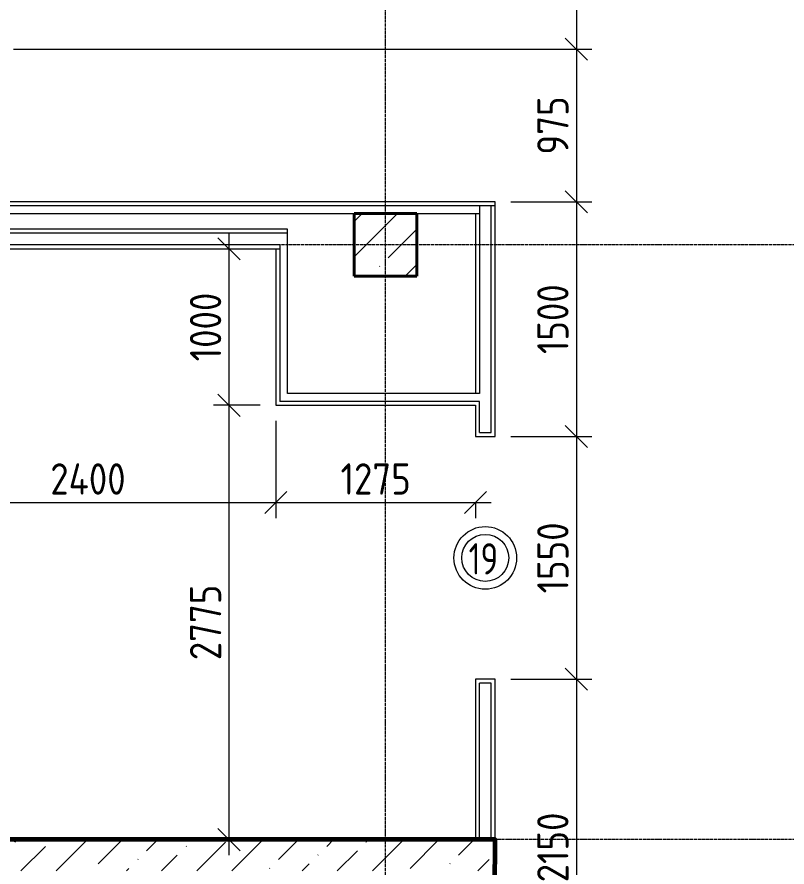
# Model space of a CAD drawing. Header units: millimetres. Extents: x -56773 to 221258, y -262288 to 26541.
# Drawn here: x -15944 to -11026, y -83319 to -77888 of the extents above; entities that cross this region are included whole.
import ezdxf

# ---------------------------------------------------------------- set-up
doc = ezdxf.new("R2010")
doc.units = ezdxf.units.MM
doc.linetypes.add('ADSK_Линия сетки', pattern=[25, 20, -2.5, 0, -2.5])
for name, color, linetype, lineweight in [('3.1 Штукатурка внешн стен для инвесторов', 5, 'Continuous', 60), ('Марки дверей', 7, 'Continuous', 20), ('Несущие колонны', 7, 'Continuous', 18), ('Оси', 7, 'Continuous', 9), ('Размеры', 7, 'Continuous', 9), ('Стены внутренние', 7, 'Continuous', 18), ('Стены наружные', 7, 'Continuous', 18), ('Стены штриховка', 7, 'Continuous', 9)]:
    doc.layers.add(name, color=color, linetype=linetype, lineweight=lineweight)
doc.styles.add('GOST Common_3', font='', dxfattribs={"width": 0.9, "height": 200})
doc.styles.add('GOST Common_B', font='', dxfattribs={"width": 0.8, "height": 200})
doc.styles.get('GOST Common_3').set_extended_font_data('GOST Common')
doc.styles.get('GOST Common_B').set_extended_font_data('GOST Common', bold=True)
doc.dimstyles.new('ADSK_Основной_2_0_1', dxfattribs={"dimscale": 304.8, "dimtxt": 201.142999, "dimasz": 0.463911, "dimexe": 0.328084, "dimexo": 0.328084, "dimgap": 0.164042, "dimtad": 1, "dimdec": 3, "dimrnd": 0.001, "dimdsep": 46, "dimtxsty": 'GOST Common_3', "dimblk1": 'OBLIQUE', "dimblk2": 'OBLIQUE', "dimsah": 1, "dimcen": 0.09, "dimdle": 0.328084, "dimazin": 2, "dimtfac": 1, "dimtdec": 4, "dimtix": 1, "dimtmove": 1, "dimatfit": 3, "dimfxl": 1, "dimtvp": 1, "dimtolj": 1, "dimtzin": 0, "dimlwd": 20, "dimlwe": 20, "dimarcsym": 2})
doc.dimstyles.new('ADSK_Основной_2_0_2', dxfattribs={"dimscale": 304.8, "dimtxt": 201.142999, "dimasz": 0.463911, "dimexe": 0.328084, "dimexo": 0.328084, "dimgap": 0.164042, "dimtad": 1, "dimdec": 3, "dimrnd": 0.001, "dimdsep": 46, "dimtxsty": 'GOST Common_3', "dimblk1": 'OBLIQUE', "dimblk2": 'OBLIQUE', "dimsah": 1, "dimcen": 0.09, "dimdle": 0.328084, "dimazin": 2, "dimtfac": 1, "dimtdec": 4, "dimtix": 1, "dimtmove": 0, "dimatfit": 3, "dimfxl": 1, "dimtvp": 1, "dimtolj": 1, "dimtzin": 0, "dimlwd": 20, "dimlwe": 20, "dimarcsym": 2})

# ---------------------------------------------------------------- blocks, each defined once
blk = doc.blocks.new('ADSK_КолоннаЖБ_Прямоугольная - 400x400 мм-1807142-Кладочный план 2-го этаж')
at = {"layer": 'Несущие колонны', "lineweight": 40}
for p, q in [((-200, 200), (200, 200)), ((-200, -200), (-200, 200)), ((200, 200), (200, -200)), ((200, -200), (-200, -200))]:
    blk.add_line(p, q, dxfattribs=at)
blk = doc.blocks.new('_Oblique')
at = {"color": 0, "linetype": 'ByBlock', "lineweight": -2}
blk.add_line((-0.5, -0.5), (0.5, 0.5), dxfattribs=at)
blk = doc.blocks.new('*D4635')
at = {"layer": 'Defpoints', "color": 0, "lineweight": 25, "transparency": 16777216}
for p in [(-16065.6, -76894.1), (-16065.6, -78094.1), (-12371.5, -78094.1)]:
    blk.add_point(p, dxfattribs=at)
at = {"layer": 'Размеры', "color": 0, "lineweight": 20, "transparency": 16777216}
for p, q in [((-12371.5, -76794.1), (-12371.5, -78194.1)), ((-15965.6, -76894.1), (-12271.5, -76894.1)), ((-15965.6, -78094.1), (-12271.5, -78094.1))]:
    blk.add_line(p, q, dxfattribs=at)
at = {"layer": 'Размеры', "color": 0, "lineweight": 20, "transparency": 16777216, "xscale": 141.4, "yscale": 141.4, "zscale": 141.4}
for p, rotation in [((-12371.5, -76894.1), 90), ((-12371.5, -78094.1), 270)]:
    blk.add_blockref('_Oblique', p, dxfattribs=dict(at, rotation=rotation))
at = {"layer": 'Размеры', "color": 0, "lineweight": 9, "transparency": 16777216, "insert": (-12521.5, -77494.1), "char_height": 200, "width": 560.473, "attachment_point": 5, "rotation": 90, "style": 'GOST Common_3'}
blk.add_mtext('\\A1;1200', dxfattribs=at)
blk = doc.blocks.new('*D4636')
at = {"layer": 'Defpoints', "color": 0, "lineweight": 25, "transparency": 16777216}
for p in [(-16065.6, -78094.1), (-12890.6, -79069.1), (-12371.5, -79069.1)]:
    blk.add_point(p, dxfattribs=at)
at = {"layer": 'Размеры', "color": 0, "lineweight": 20, "transparency": 16777216}
for p, q in [((-12371.5, -77994.1), (-12371.5, -79169.1)), ((-15965.6, -78094.1), (-12271.5, -78094.1)), ((-12790.6, -79069.1), (-12271.5, -79069.1))]:
    blk.add_line(p, q, dxfattribs=at)
at = {"layer": 'Размеры', "color": 0, "lineweight": 20, "transparency": 16777216, "xscale": 141.4, "yscale": 141.4, "zscale": 141.4}
for p, rotation in [((-12371.5, -78094.1), 90), ((-12371.5, -79069.1), 270)]:
    blk.add_blockref('_Oblique', p, dxfattribs=dict(at, rotation=rotation))
at = {"layer": 'Размеры', "color": 0, "lineweight": 9, "transparency": 16777216, "insert": (-12521.5, -78581.6), "char_height": 200, "width": 454.106, "attachment_point": 5, "rotation": 90, "style": 'GOST Common_3'}
blk.add_mtext('\\A1;975', dxfattribs=at)
blk = doc.blocks.new('*D4637')
at = {"layer": 'Defpoints', "color": 0, "lineweight": 25, "transparency": 16777216}
for p in [(-12890.6, -79069.1), (-12890.6, -80569.1), (-12371.5, -80569.1)]:
    blk.add_point(p, dxfattribs=at)
at = {"layer": 'Размеры', "color": 0, "lineweight": 20, "transparency": 16777216}
for p, q in [((-12371.5, -78969.1), (-12371.5, -80669.1)), ((-12790.6, -79069.1), (-12271.5, -79069.1)), ((-12790.6, -80569.1), (-12271.5, -80569.1))]:
    blk.add_line(p, q, dxfattribs=at)
at = {"layer": 'Размеры', "color": 0, "lineweight": 20, "transparency": 16777216, "xscale": 141.4, "yscale": 141.4, "zscale": 141.4}
for p, rotation in [((-12371.5, -79069.1), 90), ((-12371.5, -80569.1), 270)]:
    blk.add_blockref('_Oblique', p, dxfattribs=dict(at, rotation=rotation))
at = {"layer": 'Размеры', "color": 0, "lineweight": 9, "transparency": 16777216, "insert": (-12521.5, -79819.1), "char_height": 200, "width": 560.473, "attachment_point": 5, "rotation": 90, "style": 'GOST Common_3'}
blk.add_mtext('\\A1;1500', dxfattribs=at)
blk = doc.blocks.new('*D4638')
at = {"layer": 'Defpoints', "color": 0, "lineweight": 25, "transparency": 16777216}
for p in [(-12890.6, -80569.1), (-12890.6, -82119.1), (-12371.5, -82119.1)]:
    blk.add_point(p, dxfattribs=at)
at = {"layer": 'Размеры', "color": 0, "lineweight": 20, "transparency": 16777216}
for p, q in [((-12371.5, -80469.1), (-12371.5, -82219.1)), ((-12790.6, -80569.1), (-12271.5, -80569.1)), ((-12790.6, -82119.1), (-12271.5, -82119.1))]:
    blk.add_line(p, q, dxfattribs=at)
at = {"layer": 'Размеры', "color": 0, "lineweight": 20, "transparency": 16777216, "xscale": 141.4, "yscale": 141.4, "zscale": 141.4}
for p, rotation in [((-12371.5, -80569.1), 90), ((-12371.5, -82119.1), 270)]:
    blk.add_blockref('_Oblique', p, dxfattribs=dict(at, rotation=rotation))
at = {"layer": 'Размеры', "color": 0, "lineweight": 9, "transparency": 16777216, "insert": (-12521.5, -81344.1), "char_height": 200, "width": 560.473, "attachment_point": 5, "rotation": 90, "style": 'GOST Common_3'}
blk.add_mtext('\\A1;1550', dxfattribs=at)
blk = doc.blocks.new('*D4639')
at = {"layer": 'Defpoints', "color": 0, "lineweight": 25, "transparency": 16777216}
for p in [(-12890.6, -82119.1), (-12890.6, -84269.1), (-12371.5, -84269.1)]:
    blk.add_point(p, dxfattribs=at)
at = {"layer": 'Размеры', "color": 0, "lineweight": 20, "transparency": 16777216}
for p, q in [((-12371.5, -82019.1), (-12371.5, -84369.1)), ((-12790.6, -82119.1), (-12271.5, -82119.1)), ((-12790.6, -84269.1), (-12271.5, -84269.1))]:
    blk.add_line(p, q, dxfattribs=at)
at = {"layer": 'Размеры', "color": 0, "lineweight": 20, "transparency": 16777216, "xscale": 141.4, "yscale": 141.4, "zscale": 141.4}
for p, rotation in [((-12371.5, -82119.1), 90), ((-12371.5, -84269.1), 270)]:
    blk.add_blockref('_Oblique', p, dxfattribs=dict(at, rotation=rotation))
at = {"layer": 'Размеры', "color": 0, "lineweight": 9, "transparency": 16777216, "insert": (-12521.5, -83194.1), "char_height": 200, "width": 560.473, "attachment_point": 5, "rotation": 90, "style": 'GOST Common_3'}
blk.add_mtext('\\A1;2150', dxfattribs=at)
blk = doc.blocks.new('*D4684')
at = {"layer": 'Defpoints', "color": 0, "lineweight": 25, "transparency": 16777216}
for p in [(-14290.6, -80369.1), (-16690.6, -80890), (-14290.6, -80990)]:
    blk.add_point(p, dxfattribs=at)
at = {"layer": 'Размеры', "color": 0, "lineweight": 20, "transparency": 16777216}
for p, q in [((-14290.6, -80469.1), (-14290.6, -81090)), ((-16790.6, -80990), (-14190.6, -80990)), ((-16690.6, -80990), (-16690.6, -81090))]:
    blk.add_line(p, q, dxfattribs=at)
at = {"layer": 'Размеры', "color": 0, "lineweight": 20, "transparency": 16777216, "xscale": 141.4, "yscale": 141.4, "zscale": 141.4, "rotation": 180}
blk.add_blockref('_Oblique', (-16690.6, -80990), dxfattribs=at)
at = {"layer": 'Размеры', "color": 0, "lineweight": 20, "transparency": 16777216, "xscale": 141.4, "yscale": 141.4, "zscale": 141.4}
blk.add_blockref('_Oblique', (-14290.6, -80990), dxfattribs=at)
at = {"layer": 'Размеры', "color": 0, "lineweight": 9, "transparency": 16777216, "insert": (-15490.6, -80840), "char_height": 200, "width": 625.93, "attachment_point": 5, "style": 'GOST Common_3'}
blk.add_mtext('\\A1;2400', dxfattribs=at)
blk = doc.blocks.new('*D4685')
at = {"layer": 'Defpoints', "color": 0, "lineweight": 25, "transparency": 16777216}
for p in [(-14290.6, -80369.1), (-13015.6, -80890), (-13015.6, -80990)]:
    blk.add_point(p, dxfattribs=at)
at = {"layer": 'Размеры', "color": 0, "lineweight": 20, "transparency": 16777216}
for p, q in [((-14290.6, -80469.1), (-14290.6, -81090)), ((-14390.6, -80990), (-12915.6, -80990)), ((-13015.6, -80990), (-13015.6, -81090))]:
    blk.add_line(p, q, dxfattribs=at)
at = {"layer": 'Размеры', "color": 0, "lineweight": 20, "transparency": 16777216, "xscale": 141.4, "yscale": 141.4, "zscale": 141.4, "rotation": 180}
blk.add_blockref('_Oblique', (-14290.6, -80990), dxfattribs=at)
at = {"layer": 'Размеры', "color": 0, "lineweight": 20, "transparency": 16777216, "xscale": 141.4, "yscale": 141.4, "zscale": 141.4}
blk.add_blockref('_Oblique', (-13015.6, -80990), dxfattribs=at)
at = {"layer": 'Размеры', "color": 0, "lineweight": 9, "transparency": 16777216, "insert": (-13653.1, -80840), "char_height": 200, "width": 560.473, "attachment_point": 5, "style": 'GOST Common_3'}
blk.add_mtext('\\A1;1275', dxfattribs=at)
blk = doc.blocks.new('*D4686')
at = {"layer": 'Defpoints', "color": 0, "lineweight": 25, "transparency": 16777216}
for p in [(-14589.5, -80369.1), (-14290.6, -80369.1), (-14689.5, -83144.1)]:
    blk.add_point(p, dxfattribs=at)
at = {"layer": 'Размеры', "color": 0, "lineweight": 20, "transparency": 16777216}
for p, q in [((-14589.5, -83244.1), (-14589.5, -80269.1)), ((-14390.6, -80369.1), (-14689.5, -80369.1)), ((-14589.5, -83144.1), (-14489.5, -83144.1))]:
    blk.add_line(p, q, dxfattribs=at)
at = {"layer": 'Размеры', "color": 0, "lineweight": 20, "transparency": 16777216, "xscale": 141.4, "yscale": 141.4, "zscale": 141.4}
for p, rotation in [((-14589.5, -80369.1), 90), ((-14589.5, -83144.1), 270)]:
    blk.add_blockref('_Oblique', p, dxfattribs=dict(at, rotation=rotation))
at = {"layer": 'Размеры', "color": 0, "lineweight": 9, "transparency": 16777216, "insert": (-14739.5, -81756.6), "char_height": 200, "width": 605.475, "attachment_point": 5, "rotation": 90, "style": 'GOST Common_3'}
blk.add_mtext('\\A1;2775', dxfattribs=at)
blk = doc.blocks.new('*D4687')
at = {"layer": 'Defpoints', "color": 0, "lineweight": 25, "transparency": 16777216}
for p in [(-14689.5, -79369.1), (-14589.5, -79369.1), (-14290.6, -80369.1)]:
    blk.add_point(p, dxfattribs=at)
at = {"layer": 'Размеры', "color": 0, "lineweight": 20, "transparency": 16777216}
for p, q in [((-14589.5, -80469.1), (-14589.5, -79269.1)), ((-14589.5, -79369.1), (-14489.5, -79369.1)), ((-14390.6, -80369.1), (-14689.5, -80369.1))]:
    blk.add_line(p, q, dxfattribs=at)
at = {"layer": 'Размеры', "color": 0, "lineweight": 20, "transparency": 16777216, "xscale": 141.4, "yscale": 141.4, "zscale": 141.4}
for p, rotation in [((-14589.5, -79369.1), 90), ((-14589.5, -80369.1), 270)]:
    blk.add_blockref('_Oblique', p, dxfattribs=dict(at, rotation=rotation))
at = {"layer": 'Размеры', "color": 0, "lineweight": 9, "transparency": 16777216, "insert": (-14739.5, -79869.1), "char_height": 200, "width": 560.473, "attachment_point": 5, "rotation": 90, "style": 'GOST Common_3'}
blk.add_mtext('\\A1;1000', dxfattribs=at)
blk = doc.blocks.new('М_двери1 - Марка экземпляра 2-3719212-Кладочный план 2-го этаж')
at = {"layer": 'Марки дверей'}
for radius in [2, 1.5]:
    blk.add_circle((0, 0), radius, dxfattribs=at)

msp = doc.modelspace()

# ---------------------------------------------------------------- hatches: boundary and pattern name
at = {"layer": 'Несущие колонны', "lineweight": 9}
h = msp.add_hatch(dxfattribs=at)
h.set_pattern_fill('FP_1', color=256, style=0, pattern_type=2)
h.set_pattern_definition([(45, (9.36, -97949.04), (-224.5064, 224.5064), []), (45, (233.87, -97949.04), (-224.5064, 224.5064), [396.875, -79.375, 3.353, -76.022])])
h.paths.add_polyline_path([(-13390.6385, -79544.0666), (-13390.6385, -79144.0666), (-13790.6385, -79144.0666), (-13790.6385, -79544.0666)])
at = {"layer": 'Стены наружные', "lineweight": 9}
h = msp.add_hatch(dxfattribs=at)
h.set_pattern_fill('FP_2', color=256, style=0, pattern_type=2)
h.set_pattern_definition([(45, (9.36, -97949.04), (84.1895, 308.69595), [396.875, -79.375, 3.353, -76.022])])
h.paths.add_polyline_path([(-12890.6385, -83344.0666), (-12890.6385, -83144.0666), (-21490.6385, -83144.0666), (-21490.6385, -83344.0666), (-13090.6385, -83344.0666)])

# ---------------------------------------------------------------- linework, layer by layer
at = {"layer": '3.1 Штукатурка внешн стен для инвесторов'}
msp.add_lwpolyline([(-15390.6385, -86944.0666), (-12915.6385, -86944.0666), (-12890.6385, -83144.0666), (-16690.6385, -83144.0666), (-16690.6385, -79369.0666)], dxfattribs=at)
at = {"layer": 'Несущие колонны', "lineweight": 9}
for p, q in [((-13390.6385, -79144.0666), (-13790.6385, -79144.0666)), ((-13790.6385, -79144.0666), (-13790.6385, -79544.0666)), ((-13390.6385, -79544.0666), (-13390.6385, -79144.0666)), ((-13790.6385, -79544.0666), (-13390.6385, -79544.0666))]:
    msp.add_line(p, q, dxfattribs=at)
at = {"layer": 'Оси', "linetype": 'ADSK_Линия сетки', "lineweight": 5}
for p, q in [((-13590.6385, -108922.9178), (-13590.6385, -73448.1214)), ((-2488.0423, -79344.0666), (-25230.7352, -79344.0666)), ((-2488.0423, -83144.0666), (-25230.7352, -83144.0666))]:
    msp.add_line(p, q, dxfattribs=at)
at = {"layer": 'Стены внутренние', "lineweight": 5}
for p, q in [((-12890.6385, -79069.0666), (-16065.6385, -79069.0666)), ((-12890.6385, -80569.0666), (-12890.6385, -79069.0666)), ((-16190.6385, -79144.0666), (-13790.6385, -79144.0666)), ((-13790.6385, -79144.0666), (-13390.6385, -79144.0666)), ((-13390.6385, -79144.0666), (-13015.6385, -79144.0666)), ((-13015.6385, -79144.0666), (-13015.6385, -80294.0666)), ((-14215.6385, -79244.0666), (-16790.6385, -79244.0666)), ((-14215.6385, -80294.0666), (-14215.6385, -79244.0666)), ((-16690.6385, -79369.0666), (-14290.6385, -79369.0666)), ((-14290.6385, -79369.0666), (-14290.6385, -80369.0666)), ((-13015.6385, -80294.0666), (-14215.6385, -80294.0666)), ((-14290.6385, -80369.0666), (-13015.6385, -80369.0666)), ((-13015.6385, -80369.0666), (-13015.6385, -80569.0666)), ((-13015.6385, -80569.0666), (-12890.6385, -80569.0666)), ((-13015.6385, -82119.0666), (-13015.6385, -83144.0666)), ((-12890.6385, -82119.0666), (-13015.6385, -82119.0666)), ((-12890.6385, -83144.0666), (-12890.6385, -82119.0666))]:
    msp.add_line(p, q, dxfattribs=at)
at = {"layer": 'Стены наружные', "lineweight": 9}
for p, q in [((-13015.6385, -83144.0666), (-16690.6385, -83144.0666)), ((-12890.6385, -83144.0666), (-12890.6385, -84269.0666))]:
    msp.add_line(p, q, dxfattribs=at)
at = {"layer": 'Стены штриховка', "lineweight": 9}
for p, q in [((-12890.6385, -79094.0666), (-16090.6385, -79094.0666)), ((-12990.6385, -79094.0666), (-12990.6385, -80294.0666)), ((-12915.6385, -80544.0666), (-12915.6385, -79094.0666)), ((-13015.6385, -79144.0666), (-12990.6385, -79144.0666)), ((-14215.6385, -79269.0666), (-19540.6385, -79269.0666)), ((-14265.6385, -79344.0666), (-16690.6385, -79344.0666)), ((-14290.6385, -79369.0666), (-14265.6385, -79369.0666)), ((-14265.6385, -79344.0666), (-14265.6385, -80344.0666)), ((-12990.6385, -80294.0666), (-13015.6385, -80294.0666)), ((-12990.6385, -80344.0666), (-14265.6385, -80344.0666)), ((-12990.6385, -80544.0666), (-12990.6385, -80344.0666)), ((-12990.6385, -80544.0666), (-12915.6385, -80544.0666)), ((-12915.6385, -82144.0666), (-12990.6385, -82144.0666)), ((-12990.6385, -83144.0666), (-12990.6385, -82144.0666)), ((-12915.6385, -83144.0666), (-12915.6385, -82144.0666)), ((-13015.6385, -83144.0666), (-12890.6385, -83144.0666))]:
    msp.add_line(p, q, dxfattribs=at)

# ---------------------------------------------------------------- block references
at = {"layer": 'Марки дверей', "xscale": 99.99999999999993, "yscale": 99.99999999999993, "zscale": 99.99999999999993}
msp.add_blockref('М_двери1 - Марка экземпляра 2-3719212-Кладочный план 2-го этаж', (-12953.1385, -81344.0666), dxfattribs=at)
at = {"layer": 'Несущие колонны', "lineweight": 40, "rotation": 89.9999999999999}
msp.add_blockref('ADSK_КолоннаЖБ_Прямоугольная - 400x400 мм-1807142-Кладочный план 2-го этаж', (-13590.6385, -79344.0666), dxfattribs=at)

# ---------------------------------------------------------------- texts
at = {"layer": 'Марки дверей', "lineweight": 5, "insert": (-13059.5959, -81250.4076), "char_height": 200, "width": 250.1265, "attachment_point": 1, "style": 'GOST Common_B'}
msp.add_mtext('19', dxfattribs=at)

# ---------------------------------------------------------------- dimensions: what is measured, and where the dimension line sits
at = {"layer": 'Размеры', "lineweight": 9}
for base, p1, p2, dimstyle, override, picture, middle in [((-12371.4865, -78094.0666), (-16065.6385, -76894.0666), (-16065.6385, -78094.0666), 'ADSK_Основной_2_0_1', {"dimpost": '<>', "dimfxl": 1200}, '*D4635', (-12521.4865, -77494.0666)), ((-12371.4865, -79069.0666), (-16065.6385, -78094.0666), (-12890.6385, -79069.0666), 'ADSK_Основной_2_0_1', {"dimpost": '<>', "dimfxl": 3321.332564}, '*D4636', (-12521.4865, -78581.5666)), ((-12371.4865, -80569.0666), (-12890.6385, -79069.0666), (-12890.6385, -80569.0666), 'ADSK_Основной_2_0_1', {"dimpost": '<>', "dimfxl": 1500}, '*D4637', (-12521.4865, -79819.0666)), ((-14589.525, -79369.0666), (-14290.6385, -80369.0666), (-14689.5099, -79369.0666), 'ADSK_Основной_2_0_2', {"dimpost": '<>', "dimfxl": 1076.614338}, '*D4687', (-14739.525, -79869.0666)), ((-14589.525, -80369.0666), (-14689.5099, -83144.0666), (-14290.6385, -80369.0666), 'ADSK_Основной_2_0_2', {"dimpost": '<>', "dimfxl": 2803.519829}, '*D4686', (-14739.525, -81756.5666)), ((-12371.4865, -82119.0666), (-12890.6385, -80569.0666), (-12890.6385, -82119.0666), 'ADSK_Основной_2_0_1', {"dimpost": '<>', "dimfxl": 1550}, '*D4638', (-12521.4865, -81344.0666)), ((-12371.4865, -84269.0666), (-12890.6385, -82119.0666), (-12890.6385, -84269.0666), 'ADSK_Основной_2_0_1', {"dimpost": '<>', "dimfxl": 2150}, '*D4639', (-12521.4865, -83194.0666))]:
    dim = msp.add_linear_dim(base=base, p1=p1, p2=p2, angle=90, dimstyle=dimstyle, override=override, dxfattribs=at)
    dim.commit()
    dim.dimension.update_dxf_attribs({"geometry": picture, "text_midpoint": middle})
for base, p1, p2, override, picture, middle in [((-14290.6385, -80990.0282), (-16690.6385, -80890.0433), (-14290.6385, -80369.0666), {"dimpost": '<>', "dimfxl": 2455.894283}, '*D4684', (-15490.6385, -80840.0282)), ((-13015.6385, -80990.0282), (-14290.6385, -80369.0666), (-13015.6385, -80890.0433), {"dimpost": '<>', "dimfxl": 1377.33138}, '*D4685', (-13653.1385, -80840.0282))]:
    dim = msp.add_linear_dim(base=base, p1=p1, p2=p2, dimstyle='ADSK_Основной_2_0_2', override=override, dxfattribs=at)
    dim.commit()
    dim.dimension.update_dxf_attribs({"geometry": picture, "text_midpoint": middle})

doc.saveas('drawing.dxf')
